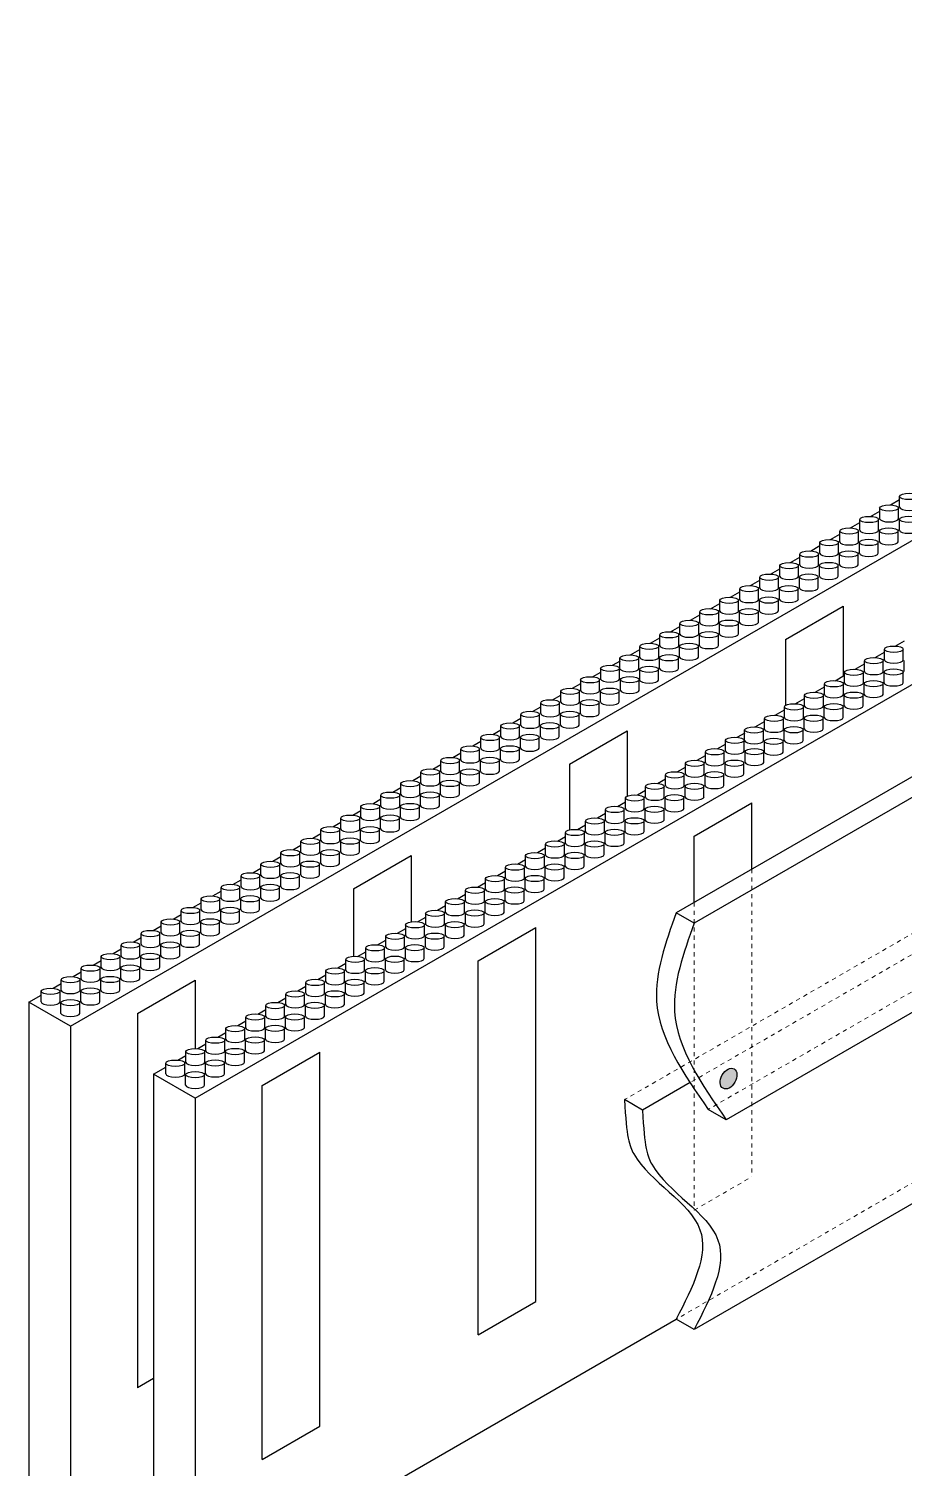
# Model space of a CAD drawing. Header units: inches. Extents: x 11.2 to 80.1, y 7.4 to 95.1.
# Drawn here: x 11.2 to 32.26, y 59.91 to 94.54 of the extents above; entities that cross this region are included whole.
import ezdxf

# ---------------------------------------------------------------- set-up
doc = ezdxf.new("R2010")
doc.units = ezdxf.units.IN
doc.header["$MEASUREMENT"] = 0
doc.linetypes.add('HIDDEN', pattern=[0.375, 0.25, -0.125])
doc.layers.add('A1 fine', color=251, linetype='Continuous', lineweight=5)
doc.layers.add('WALL HATCH', color=253, linetype='Continuous')

msp = doc.modelspace()

# ---------------------------------------------------------------- hatches: boundary and pattern name
at = {"layer": 'WALL HATCH', "ltscale": 0.15}
h = msp.add_hatch(color=256, dxfattribs=at)
edge = h.paths.add_edge_path()
edge.add_ellipse((28.035, 69.279), major_axis=(0.134, 0.233), ratio=0.652763, start_angle=0, end_angle=360)

# ---------------------------------------------------------------- linework, layer by layer
at = {"ltscale": 0.15}
for p, q in [((12.2, 70.54), (53.769, 94.54)), ((15.2, 68.808), (56.769, 92.808)), ((56.769, 90.586), (26.776, 73.269)), ((57.202, 90.336), (27.209, 73.019)), ((56.769, 84.911), (27.98, 68.29)), ((31.927, 83.084), (32.15, 83.213)), ((32.15, 83.028), (32.15, 83.287)), ((31.446, 82.806), (31.67, 82.935)), ((31.67, 82.75), (31.67, 83.009)), ((32.123, 82.75), (32.123, 83.009)), ((30.708, 82.195), (30.708, 82.454)), ((30.966, 82.529), (31.189, 82.658)), ((31.161, 82.195), (31.161, 82.454)), ((31.189, 82.473), (31.189, 82.732)), ((31.642, 82.473), (31.642, 82.732)), ((31.664, 82.199), (31.664, 82.458)), ((32.117, 82.199), (32.117, 82.458)), ((32.144, 82.476), (32.144, 82.735)), ((30.004, 81.974), (30.228, 82.103)), ((30.228, 81.918), (30.228, 82.177)), ((30.485, 82.251), (30.708, 82.38)), ((30.681, 81.918), (30.681, 82.177)), ((31.183, 81.921), (31.183, 82.18)), ((31.636, 81.921), (31.636, 82.18)), ((29.524, 81.696), (29.747, 81.825)), ((29.747, 81.64), (29.747, 81.899)), ((30.2, 81.64), (30.2, 81.899)), ((30.702, 81.644), (30.702, 81.903)), ((31.155, 81.644), (31.155, 81.903)), ((29.043, 81.419), (29.266, 81.548)), ((29.266, 81.363), (29.266, 81.622)), ((29.719, 81.363), (29.719, 81.622)), ((30.222, 81.366), (30.222, 81.625)), ((30.675, 81.366), (30.675, 81.625)), ((28.305, 80.808), (28.305, 81.067)), ((28.562, 81.141), (28.786, 81.27)), ((28.758, 80.808), (28.758, 81.067)), ((28.786, 81.085), (28.786, 81.344)), ((29.239, 81.085), (29.239, 81.344)), ((29.26, 80.811), (29.26, 81.07)), ((29.713, 80.811), (29.713, 81.07)), ((29.741, 81.089), (29.741, 81.348)), ((30.194, 81.089), (30.194, 81.348)), ((27.601, 80.586), (27.824, 80.715)), ((27.824, 80.53), (27.824, 80.789)), ((28.082, 80.864), (28.305, 80.993)), ((28.277, 80.53), (28.277, 80.789)), ((28.78, 80.534), (28.78, 80.793)), ((29.233, 80.534), (29.233, 80.793)), ((27.12, 80.309), (27.344, 80.438)), ((57.202, 80.558), (27.209, 63.241)), ((27.344, 80.253), (27.344, 80.512)), ((27.797, 80.253), (27.797, 80.512)), ((28.299, 80.256), (28.299, 80.515)), ((28.752, 80.256), (28.752, 80.515)), ((29.405, 79.848), (30.79, 80.648)), ((30.79, 80.648), (30.79, 78.964)), ((26.64, 80.031), (26.863, 80.16)), ((26.863, 79.975), (26.863, 80.234)), ((27.316, 79.975), (27.316, 80.234)), ((27.818, 79.979), (27.818, 80.238)), ((28.271, 79.979), (28.271, 80.238)), ((25.902, 79.42), (25.902, 79.679)), ((26.159, 79.754), (26.382, 79.883)), ((26.355, 79.42), (26.355, 79.679)), ((26.382, 79.698), (26.382, 79.957)), ((26.835, 79.698), (26.835, 79.957)), ((26.857, 79.424), (26.857, 79.683)), ((27.31, 79.424), (27.31, 79.683)), ((27.338, 79.701), (27.338, 79.96)), ((27.791, 79.701), (27.791, 79.96)), ((29.405, 79.848), (29.405, 78.257)), ((32.043, 79.687), (32.266, 79.816)), ((25.244, 79.226), (25.432, 79.334)), ((25.421, 79.143), (25.421, 79.402)), ((25.678, 79.476), (25.902, 79.605)), ((25.874, 79.143), (25.874, 79.402)), ((26.376, 79.146), (26.376, 79.405)), ((26.829, 79.146), (26.829, 79.405)), ((31.305, 79.076), (31.305, 79.335)), ((31.562, 79.409), (31.786, 79.538)), ((31.758, 79.076), (31.758, 79.335)), ((31.786, 79.353), (31.786, 79.612)), ((32.239, 79.353), (32.239, 79.612)), ((32.26, 79.079), (32.26, 79.338)), ((24.763, 78.948), (24.958, 79.06)), ((24.958, 78.894), (24.958, 79.153)), ((25.411, 78.894), (25.411, 79.153)), ((25.896, 78.869), (25.896, 79.128)), ((26.349, 78.869), (26.349, 79.128)), ((30.601, 78.854), (30.824, 78.983)), ((30.824, 78.798), (30.824, 79.057)), ((31.082, 79.132), (31.305, 79.261)), ((31.277, 78.798), (31.277, 79.057)), ((31.78, 78.802), (31.78, 79.061)), ((32.233, 78.802), (32.233, 79.061)), ((24.283, 78.671), (24.477, 78.783)), ((24.477, 78.616), (24.477, 78.875)), ((24.93, 78.616), (24.93, 78.875)), ((25.432, 78.62), (25.432, 78.879)), ((25.885, 78.62), (25.885, 78.879)), ((30.12, 78.577), (30.344, 78.706)), ((30.344, 78.521), (30.344, 78.779)), ((30.797, 78.521), (30.797, 78.779)), ((31.299, 78.524), (31.299, 78.783)), ((31.752, 78.524), (31.752, 78.783)), ((23.516, 78.061), (23.516, 78.32)), ((23.802, 78.393), (23.996, 78.505)), ((23.969, 78.061), (23.969, 78.32)), ((23.996, 78.339), (23.996, 78.598)), ((24.449, 78.339), (24.449, 78.598)), ((24.471, 78.065), (24.471, 78.324)), ((24.924, 78.065), (24.924, 78.324)), ((24.951, 78.342), (24.951, 78.601)), ((25.404, 78.342), (25.404, 78.601)), ((29.64, 78.299), (29.863, 78.428)), ((29.863, 78.243), (29.863, 78.502)), ((30.316, 78.243), (30.316, 78.502)), ((30.818, 78.247), (30.818, 78.506)), ((31.271, 78.247), (31.271, 78.506)), ((22.841, 77.838), (23.035, 77.95)), ((23.035, 77.784), (23.035, 78.043)), ((23.321, 78.116), (23.516, 78.228)), ((23.488, 77.784), (23.488, 78.043)), ((23.99, 77.787), (23.99, 78.046)), ((24.443, 77.787), (24.443, 78.046)), ((28.902, 77.688), (28.902, 77.947)), ((29.159, 78.022), (29.382, 78.151)), ((29.355, 77.688), (29.355, 77.947)), ((29.382, 77.966), (29.382, 78.224)), ((29.835, 77.966), (29.835, 78.224)), ((29.857, 77.692), (29.857, 77.951)), ((30.31, 77.692), (30.31, 77.951)), ((30.338, 77.969), (30.338, 78.228)), ((30.791, 77.969), (30.791, 78.228)), ((22.36, 77.561), (22.554, 77.673)), ((22.554, 77.506), (22.554, 77.765)), ((23.007, 77.506), (23.007, 77.765)), ((23.509, 77.51), (23.509, 77.769)), ((23.962, 77.51), (23.962, 77.769)), ((24.209, 76.848), (25.594, 77.648)), ((25.594, 77.648), (25.594, 76.076)), ((28.244, 77.494), (28.432, 77.602)), ((28.421, 77.411), (28.421, 77.669)), ((28.678, 77.744), (28.902, 77.873)), ((28.874, 77.411), (28.874, 77.669)), ((29.376, 77.414), (29.376, 77.673)), ((29.829, 77.414), (29.829, 77.673)), ((21.879, 77.283), (22.074, 77.395)), ((22.074, 77.229), (22.074, 77.488)), ((22.527, 77.229), (22.527, 77.488)), ((23.029, 77.232), (23.029, 77.491)), ((23.482, 77.232), (23.482, 77.491)), ((27.763, 77.216), (27.958, 77.328)), ((27.958, 77.162), (27.958, 77.421)), ((28.411, 77.162), (28.411, 77.421)), ((28.896, 77.137), (28.896, 77.396)), ((29.349, 77.137), (29.349, 77.396)), ((21.112, 76.674), (21.112, 76.933)), ((21.399, 77.005), (21.593, 77.118)), ((21.565, 76.674), (21.565, 76.933)), ((21.593, 76.951), (21.593, 77.21)), ((22.046, 76.951), (22.046, 77.21)), ((22.067, 76.677), (22.067, 76.936)), ((22.52, 76.677), (22.52, 76.936)), ((22.548, 76.955), (22.548, 77.214)), ((23.001, 76.955), (23.001, 77.214)), ((27.283, 76.939), (27.477, 77.051)), ((27.477, 76.884), (27.477, 77.143)), ((27.93, 76.884), (27.93, 77.143)), ((28.432, 76.888), (28.432, 77.147)), ((28.885, 76.888), (28.885, 77.147)), ((20.437, 76.45), (20.632, 76.563)), ((20.632, 76.396), (20.632, 76.655)), ((20.918, 76.728), (21.112, 76.84)), ((21.085, 76.396), (21.085, 76.655)), ((21.587, 76.4), (21.587, 76.659)), ((22.04, 76.4), (22.04, 76.659)), ((24.209, 76.848), (24.209, 75.262)), ((26.516, 76.329), (26.516, 76.588)), ((26.802, 76.661), (26.996, 76.773)), ((26.969, 76.329), (26.969, 76.588)), ((26.996, 76.607), (26.996, 76.866)), ((27.449, 76.607), (27.449, 76.866)), ((27.471, 76.333), (27.471, 76.592)), ((27.924, 76.333), (27.924, 76.592)), ((27.951, 76.61), (27.951, 76.869)), ((28.404, 76.61), (28.404, 76.869)), ((19.957, 76.173), (20.151, 76.285)), ((20.151, 76.119), (20.151, 76.378)), ((20.604, 76.119), (20.604, 76.378)), ((21.106, 76.122), (21.106, 76.381)), ((21.559, 76.122), (21.559, 76.381)), ((25.841, 76.106), (26.035, 76.218)), ((26.035, 76.052), (26.035, 76.311)), ((26.321, 76.383), (26.516, 76.496)), ((26.488, 76.052), (26.488, 76.311)), ((26.99, 76.055), (26.99, 76.314)), ((27.443, 76.055), (27.443, 76.314)), ((19.476, 75.895), (19.67, 76.008)), ((19.67, 75.841), (19.67, 76.1)), ((20.123, 75.841), (20.123, 76.1)), ((20.625, 75.845), (20.625, 76.104)), ((21.078, 75.845), (21.078, 76.104)), ((25.36, 75.828), (25.554, 75.941)), ((25.554, 75.774), (25.554, 76.033)), ((26.007, 75.774), (26.007, 76.033)), ((26.509, 75.778), (26.509, 76.037)), ((26.962, 75.778), (26.962, 76.037)), ((27.209, 75.116), (28.594, 75.916)), ((28.594, 74.319), (28.594, 75.916)), ((18.709, 75.286), (18.709, 75.545)), ((18.995, 75.618), (19.19, 75.73)), ((19.162, 75.286), (19.162, 75.545)), ((19.19, 75.564), (19.19, 75.823)), ((19.643, 75.564), (19.643, 75.823)), ((19.664, 75.29), (19.664, 75.549)), ((20.117, 75.29), (20.117, 75.549)), ((20.145, 75.567), (20.145, 75.826)), ((20.598, 75.567), (20.598, 75.826)), ((24.879, 75.551), (25.074, 75.663)), ((25.074, 75.497), (25.074, 75.756)), ((25.527, 75.497), (25.527, 75.756)), ((26.029, 75.5), (26.029, 75.759)), ((26.482, 75.5), (26.482, 75.759)), ((18.034, 75.063), (18.228, 75.175)), ((18.228, 75.009), (18.228, 75.268)), ((18.515, 75.34), (18.709, 75.453)), ((18.681, 75.009), (18.681, 75.268)), ((19.183, 75.012), (19.183, 75.271)), ((19.636, 75.012), (19.636, 75.271)), ((24.112, 74.942), (24.112, 75.201)), ((24.399, 75.273), (24.593, 75.386)), ((24.565, 74.942), (24.565, 75.201)), ((24.593, 75.219), (24.593, 75.478)), ((25.046, 75.219), (25.046, 75.478)), ((25.067, 74.945), (25.067, 75.204)), ((25.52, 74.945), (25.52, 75.204)), ((25.548, 75.223), (25.548, 75.482)), ((26.001, 75.223), (26.001, 75.482)), ((17.553, 74.785), (17.748, 74.898)), ((17.748, 74.731), (17.748, 74.99)), ((18.201, 74.731), (18.201, 74.99)), ((18.703, 74.735), (18.703, 74.994)), ((19.156, 74.735), (19.156, 74.994)), ((23.437, 74.718), (23.632, 74.831)), ((23.632, 74.664), (23.632, 74.923)), ((23.918, 74.996), (24.112, 75.108)), ((24.085, 74.664), (24.085, 74.923)), ((24.587, 74.668), (24.587, 74.927)), ((25.04, 74.668), (25.04, 74.927)), ((27.209, 73.519), (27.209, 75.116)), ((17.073, 74.508), (17.267, 74.62)), ((17.267, 74.454), (17.267, 74.713)), ((17.72, 74.454), (17.72, 74.713)), ((18.222, 74.457), (18.222, 74.716)), ((18.675, 74.457), (18.675, 74.716)), ((19.012, 73.848), (20.398, 74.648)), ((20.398, 74.648), (20.398, 73.049)), ((22.957, 74.441), (23.151, 74.553)), ((23.151, 74.387), (23.151, 74.646)), ((23.604, 74.387), (23.604, 74.646)), ((24.106, 74.39), (24.106, 74.649)), ((24.559, 74.39), (24.559, 74.649)), ((16.306, 73.899), (16.306, 74.158)), ((16.592, 74.23), (16.786, 74.343)), ((16.759, 73.899), (16.759, 74.158)), ((16.786, 74.176), (16.786, 74.435)), ((17.239, 74.176), (17.239, 74.435)), ((17.261, 73.902), (17.261, 74.161)), ((17.714, 73.902), (17.714, 74.161)), ((17.741, 74.18), (17.741, 74.439)), ((18.194, 74.18), (18.194, 74.439)), ((22.476, 74.163), (22.67, 74.276)), ((22.67, 74.109), (22.67, 74.368)), ((23.123, 74.109), (23.123, 74.368)), ((23.625, 74.113), (23.625, 74.372)), ((24.078, 74.113), (24.078, 74.372)), ((15.631, 73.675), (15.825, 73.787)), ((15.825, 73.621), (15.825, 73.88)), ((16.111, 73.953), (16.306, 74.065)), ((16.278, 73.621), (16.278, 73.88)), ((16.78, 73.625), (16.78, 73.884)), ((17.233, 73.625), (17.233, 73.884)), ((19.012, 73.848), (19.012, 72.222)), ((21.709, 73.554), (21.709, 73.813)), ((21.995, 73.886), (22.19, 73.998)), ((22.162, 73.554), (22.162, 73.813)), ((22.19, 73.832), (22.19, 74.091)), ((22.643, 73.832), (22.643, 74.091)), ((22.664, 73.558), (22.664, 73.817)), ((23.117, 73.558), (23.117, 73.817)), ((23.145, 73.835), (23.145, 74.094)), ((23.598, 73.835), (23.598, 74.094)), ((15.15, 73.398), (15.344, 73.51)), ((15.344, 73.344), (15.344, 73.603)), ((15.797, 73.344), (15.797, 73.603)), ((16.299, 73.347), (16.299, 73.606)), ((16.752, 73.347), (16.752, 73.606)), ((21.034, 73.331), (21.228, 73.443)), ((21.228, 73.277), (21.228, 73.536)), ((21.515, 73.608), (21.709, 73.72)), ((21.681, 73.277), (21.681, 73.536)), ((22.183, 73.28), (22.183, 73.539)), ((22.636, 73.28), (22.636, 73.539)), ((14.669, 73.12), (14.864, 73.232)), ((14.864, 73.066), (14.864, 73.325)), ((15.317, 73.066), (15.317, 73.325)), ((15.819, 73.07), (15.819, 73.329)), ((16.272, 73.07), (16.272, 73.329)), ((20.553, 73.053), (20.748, 73.165)), ((20.748, 72.999), (20.748, 73.258)), ((21.201, 72.999), (21.201, 73.258)), ((21.703, 73.003), (21.703, 73.262)), ((22.156, 73.003), (22.156, 73.262)), ((27.209, 73.019), (26.776, 73.269)), ((13.902, 72.511), (13.902, 72.77)), ((14.189, 72.843), (14.383, 72.955)), ((14.355, 72.511), (14.355, 72.77)), ((14.383, 72.789), (14.383, 73.048)), ((14.836, 72.789), (14.836, 73.048)), ((14.857, 72.515), (14.857, 72.774)), ((15.31, 72.515), (15.31, 72.774)), ((15.338, 72.792), (15.338, 73.051)), ((15.791, 72.792), (15.791, 73.051)), ((20.073, 72.776), (20.267, 72.888)), ((20.267, 72.722), (20.267, 72.981)), ((20.72, 72.722), (20.72, 72.981)), ((21.222, 72.725), (21.222, 72.984)), ((21.675, 72.725), (21.675, 72.984)), ((22.012, 72.116), (23.398, 72.916)), ((23.398, 63.916), (23.398, 72.916)), ((13.227, 72.288), (13.422, 72.4)), ((13.422, 72.234), (13.422, 72.493)), ((13.708, 72.565), (13.902, 72.677)), ((13.875, 72.234), (13.875, 72.493)), ((14.377, 72.237), (14.377, 72.496)), ((14.83, 72.237), (14.83, 72.496)), ((19.306, 72.167), (19.306, 72.426)), ((19.592, 72.498), (19.786, 72.61)), ((19.759, 72.167), (19.759, 72.426)), ((19.786, 72.444), (19.786, 72.703)), ((20.239, 72.444), (20.239, 72.703)), ((20.261, 72.17), (20.261, 72.429)), ((20.714, 72.17), (20.714, 72.429)), ((20.741, 72.448), (20.741, 72.707)), ((21.194, 72.448), (21.194, 72.707)), ((12.747, 72.01), (12.941, 72.122)), ((12.941, 71.956), (12.941, 72.215)), ((13.394, 71.956), (13.394, 72.215)), ((13.896, 71.96), (13.896, 72.219)), ((14.349, 71.96), (14.349, 72.219)), ((18.631, 71.943), (18.825, 72.055)), ((18.825, 71.889), (18.825, 72.148)), ((19.111, 72.221), (19.306, 72.333)), ((19.278, 71.889), (19.278, 72.148)), ((19.78, 71.893), (19.78, 72.152)), ((20.233, 71.893), (20.233, 72.152)), ((22.012, 63.116), (22.012, 72.116)), ((12.266, 71.733), (12.46, 71.845)), ((12.46, 71.679), (12.46, 71.937)), ((12.913, 71.679), (12.913, 71.937)), ((13.415, 71.682), (13.415, 71.941)), ((13.868, 71.682), (13.868, 71.941)), ((18.15, 71.666), (18.344, 71.778)), ((18.344, 71.612), (18.344, 71.871)), ((18.797, 71.612), (18.797, 71.871)), ((19.299, 71.615), (19.299, 71.874)), ((19.752, 71.615), (19.752, 71.874)), ((11.499, 71.124), (11.499, 71.382)), ((11.785, 71.455), (11.98, 71.567)), ((11.952, 71.124), (11.952, 71.382)), ((11.98, 71.401), (11.98, 71.66)), ((12.433, 71.401), (12.433, 71.66)), ((12.454, 71.127), (12.454, 71.386)), ((12.907, 71.127), (12.907, 71.386)), ((12.935, 71.405), (12.935, 71.664)), ((13.388, 71.405), (13.388, 71.664)), ((13.816, 70.848), (15.202, 71.648)), ((15.202, 71.648), (15.202, 70.003)), ((17.669, 71.388), (17.864, 71.5)), ((17.864, 71.334), (17.864, 71.593)), ((18.317, 71.334), (18.317, 71.593)), ((18.819, 71.338), (18.819, 71.597)), ((19.272, 71.338), (19.272, 71.597)), ((11.2, 71.117), (11.499, 71.29)), ((11.2, 71.117), (11.2, 59.117)), ((12.2, 70.54), (11.2, 71.117)), ((11.973, 70.85), (11.973, 71.109)), ((12.426, 70.85), (12.426, 71.109)), ((16.902, 70.779), (16.902, 71.038)), ((17.189, 71.111), (17.383, 71.223)), ((17.355, 70.779), (17.355, 71.038)), ((17.383, 71.057), (17.383, 71.315)), ((17.836, 71.057), (17.836, 71.315)), ((17.857, 70.783), (17.857, 71.042)), ((18.31, 70.783), (18.31, 71.042)), ((18.338, 71.06), (18.338, 71.319)), ((18.791, 71.06), (18.791, 71.319)), ((13.816, 70.848), (13.816, 61.842)), ((16.227, 70.556), (16.422, 70.668)), ((16.422, 70.502), (16.422, 70.76)), ((16.708, 70.833), (16.902, 70.945)), ((16.875, 70.502), (16.875, 70.76)), ((17.377, 70.505), (17.377, 70.764)), ((17.83, 70.505), (17.83, 70.764)), ((12.2, 70.54), (12.2, 58.54)), ((15.747, 70.278), (15.941, 70.39)), ((15.941, 70.224), (15.941, 70.483)), ((16.394, 70.224), (16.394, 70.483)), ((16.896, 70.228), (16.896, 70.487)), ((17.349, 70.228), (17.349, 70.487)), ((15.266, 70.001), (15.46, 70.113)), ((15.46, 69.947), (15.46, 70.205)), ((15.913, 69.947), (15.913, 70.205)), ((16.415, 69.95), (16.415, 70.209)), ((16.868, 69.95), (16.868, 70.209)), ((14.499, 69.392), (14.499, 69.65)), ((14.785, 69.723), (14.98, 69.835)), ((14.952, 69.392), (14.952, 69.65)), ((14.98, 69.669), (14.98, 69.928)), ((15.433, 69.669), (15.433, 69.928)), ((15.454, 69.395), (15.454, 69.654)), ((15.907, 69.395), (15.907, 69.654)), ((15.935, 69.673), (15.935, 69.931)), ((16.388, 69.673), (16.388, 69.931)), ((16.816, 69.116), (18.202, 69.916)), ((18.202, 60.916), (18.202, 69.916)), ((14.2, 69.385), (14.499, 69.558)), ((14.2, 69.385), (14.2, 57.385)), ((15.2, 68.808), (14.2, 69.385)), ((14.973, 69.118), (14.973, 69.376)), ((15.426, 69.118), (15.426, 69.376)), ((16.816, 60.116), (16.816, 69.116)), ((27.108, 69.183), (25.965, 68.523)), ((15.2, 68.808), (15.2, 56.808)), ((25.965, 68.523), (25.532, 68.773)), ((27.98, 68.29), (27.547, 68.54)), ((22.012, 63.116), (23.398, 63.916)), ((15.2, 56.808), (26.776, 63.491)), ((27.209, 63.241), (26.776, 63.491)), ((13.816, 61.848), (14.2, 62.069)), ((16.816, 60.116), (18.202, 60.916))]:
    msp.add_line(p, q, dxfattribs=at)
for centre in [(32.377, 83.287), (31.416, 82.732), (31.896, 83.009), (32.371, 82.735), (30.935, 82.454), (31.89, 82.458), (30.454, 82.177), (31.409, 82.18), (29.974, 81.899), (30.929, 81.903), (29.012, 81.344), (29.493, 81.622), (29.967, 81.348), (30.448, 81.625), (28.532, 81.067), (29.487, 81.07), (28.051, 80.789), (29.006, 80.793), (27.57, 80.512), (28.525, 80.515), (26.609, 79.957), (27.09, 80.234), (27.564, 79.96), (28.045, 80.238), (26.128, 79.679), (27.083, 79.683), (32.012, 79.612), (25.648, 79.402), (26.603, 79.405), (31.532, 79.335), (25.184, 79.153), (26.122, 79.128), (31.051, 79.057), (32.006, 79.061), (24.223, 78.598), (24.703, 78.875), (25.178, 78.601), (25.659, 78.879), (30.57, 78.779), (31.525, 78.783), (23.742, 78.32), (24.697, 78.324), (29.609, 78.224), (30.09, 78.502), (30.564, 78.228), (31.045, 78.506), (23.261, 78.043), (24.217, 78.046), (29.128, 77.947), (30.083, 77.951), (22.781, 77.765), (23.736, 77.769), (28.648, 77.669), (29.603, 77.673), (21.819, 77.21), (22.3, 77.488), (22.775, 77.214), (23.255, 77.491), (28.184, 77.421), (29.122, 77.396), (21.339, 76.933), (22.294, 76.936), (27.223, 76.866), (27.703, 77.143), (28.178, 76.869), (28.659, 77.147), (20.858, 76.655), (21.813, 76.659), (26.742, 76.588), (27.697, 76.592), (20.377, 76.378), (21.333, 76.381), (26.261, 76.311), (27.217, 76.314), (19.416, 75.823), (19.897, 76.1), (20.371, 75.826), (20.852, 76.104), (25.781, 76.033), (26.736, 76.037), (18.935, 75.545), (19.891, 75.549), (24.819, 75.478), (25.3, 75.756), (25.775, 75.482), (26.255, 75.759), (18.455, 75.268), (19.41, 75.271), (24.339, 75.201), (25.294, 75.204), (17.974, 74.99), (18.929, 74.994), (23.858, 74.923), (24.813, 74.927), (17.013, 74.435), (17.493, 74.713), (17.968, 74.439), (18.449, 74.716), (23.377, 74.646), (24.333, 74.649), (16.532, 74.158), (17.487, 74.161), (22.416, 74.091), (22.897, 74.368), (23.371, 74.094), (23.852, 74.372), (16.051, 73.88), (17.007, 73.884), (21.935, 73.813), (22.891, 73.817), (15.571, 73.603), (16.526, 73.606), (21.455, 73.536), (22.41, 73.539), (14.609, 73.048), (15.09, 73.325), (15.565, 73.051), (16.045, 73.329), (20.974, 73.258), (21.929, 73.262), (14.129, 72.77), (15.084, 72.774), (20.013, 72.703), (20.493, 72.981), (20.968, 72.707), (21.449, 72.984), (13.648, 72.493), (14.603, 72.496), (19.532, 72.426), (20.487, 72.429), (13.167, 72.215), (14.123, 72.219), (19.051, 72.148), (20.007, 72.152), (12.206, 71.66), (12.687, 71.937), (13.161, 71.664), (13.642, 71.941), (18.571, 71.871), (19.526, 71.874), (11.725, 71.382), (12.681, 71.386), (17.609, 71.315), (18.09, 71.593), (18.565, 71.319), (19.045, 71.597), (12.2, 71.109), (17.129, 71.038), (18.084, 71.042), (16.648, 70.76), (17.603, 70.764), (16.167, 70.483), (17.123, 70.487), (15.206, 69.928), (15.687, 70.205), (16.161, 69.931), (16.642, 70.209), (14.725, 69.65), (15.681, 69.654), (15.2, 69.376)]:
    msp.add_ellipse(centre, major_axis=(0.227, 0), ratio=0.333333, dxfattribs=at)
for centre in [(32.377, 83.028), (31.416, 82.473), (31.896, 82.75), (32.371, 82.476), (30.935, 82.195), (31.89, 82.199), (30.454, 81.918), (31.409, 81.921), (29.974, 81.64), (30.929, 81.644), (29.012, 81.085), (29.493, 81.363), (29.967, 81.089), (30.448, 81.366), (28.532, 80.808), (29.487, 80.811), (28.051, 80.53), (29.006, 80.534), (27.57, 80.253), (28.525, 80.256), (26.609, 79.698), (27.09, 79.975), (27.564, 79.701), (28.045, 79.979), (26.128, 79.42), (27.083, 79.424), (32.012, 79.353), (25.648, 79.143), (26.603, 79.146), (31.532, 79.076), (25.184, 78.894), (26.122, 78.869), (31.051, 78.798), (32.006, 78.802), (24.223, 78.339), (24.703, 78.616), (25.178, 78.342), (25.659, 78.62), (30.57, 78.521), (31.525, 78.524), (23.742, 78.061), (24.697, 78.065), (29.609, 77.966), (30.09, 78.243), (30.564, 77.969), (31.045, 78.247), (23.261, 77.784), (24.217, 77.787), (29.128, 77.688), (30.083, 77.692), (22.781, 77.506), (23.736, 77.51), (28.648, 77.411), (29.603, 77.414), (21.819, 76.951), (22.3, 77.229), (22.775, 76.955), (23.255, 77.232), (28.184, 77.162), (29.122, 77.137), (21.339, 76.674), (22.294, 76.677), (27.223, 76.607), (27.703, 76.884), (28.178, 76.61), (28.659, 76.888), (20.858, 76.396), (21.813, 76.4), (26.742, 76.329), (27.697, 76.333), (20.377, 76.119), (21.333, 76.122), (26.261, 76.052), (27.217, 76.055), (19.416, 75.564), (19.897, 75.841), (20.371, 75.567), (20.852, 75.845), (25.781, 75.774), (26.736, 75.778), (18.935, 75.286), (19.891, 75.29), (24.819, 75.219), (25.3, 75.497), (25.775, 75.223), (26.255, 75.5), (18.455, 75.009), (19.41, 75.012), (24.339, 74.942), (25.294, 74.945), (17.974, 74.731), (18.929, 74.735), (23.858, 74.664), (24.813, 74.668), (17.013, 74.176), (17.493, 74.454), (17.968, 74.18), (18.449, 74.457), (23.377, 74.387), (24.333, 74.39), (16.532, 73.899), (17.487, 73.902), (22.416, 73.832), (22.897, 74.109), (23.371, 73.835), (23.852, 74.113), (16.051, 73.621), (17.007, 73.625), (21.935, 73.554), (22.891, 73.558), (15.571, 73.344), (16.526, 73.347), (21.455, 73.277), (22.41, 73.28), (14.609, 72.789), (15.09, 73.066), (15.565, 72.792), (16.045, 73.07), (20.974, 72.999), (21.929, 73.003), (14.129, 72.511), (15.084, 72.515), (20.013, 72.444), (20.493, 72.722), (20.968, 72.448), (21.449, 72.725), (13.648, 72.234), (14.603, 72.237), (19.532, 72.167), (20.487, 72.17), (13.167, 71.956), (14.123, 71.96), (19.051, 71.889), (20.007, 71.893), (12.206, 71.401), (12.687, 71.679), (13.161, 71.405), (13.642, 71.682), (18.571, 71.612), (19.526, 71.615), (11.725, 71.124), (12.681, 71.127), (17.609, 71.057), (18.09, 71.334), (18.565, 71.06), (19.045, 71.338), (12.2, 70.85), (17.129, 70.779), (18.084, 70.783), (16.648, 70.502), (17.603, 70.505), (16.167, 70.224), (17.123, 70.228), (15.206, 69.669), (15.687, 69.947), (16.161, 69.673), (16.642, 69.95), (14.725, 69.392), (15.681, 69.395), (15.2, 69.118)]:
    msp.add_ellipse(centre, major_axis=(0.227, 0), ratio=0.333333, start_param=3.141593, end_param=6.283185, dxfattribs=at)
for points, knots in [([(26.776, 73.269), (26.517, 72.55), (25.915, 70.876), (26.955, 69.389), (27.547, 68.54)], [0, 0, 0, 0, 2.175572, 5.062967, 5.062967, 5.062967, 5.062967]), ([(27.209, 73.019), (26.95, 72.3), (26.348, 70.626), (27.388, 69.139), (27.98, 68.29)], [0, 0, 0, 0, 2.175572, 5.062967, 5.062967, 5.062967, 5.062967]), ([(25.532, 68.773), (25.58, 67.861), (25.884, 66.913), (27.995, 65.872), (27.17, 64.262), (26.776, 63.491)], [5.289158, 5.289158, 5.289158, 5.289158, 5.954108, 8.375659, 10.603685, 10.603685, 10.603685, 10.603685]), ([(25.965, 68.523), (26.013, 67.611), (26.317, 66.663), (28.428, 65.622), (27.603, 64.012), (27.209, 63.241)], [5.289158, 5.289158, 5.289158, 5.289158, 5.954108, 8.375659, 10.603685, 10.603685, 10.603685, 10.603685])]:
    msp.add_open_spline(points, degree=3, knots=knots, dxfattribs=at)
at = {"layer": 'A1 fine', "linetype": 'HIDDEN', "ltscale": 0.15}
for p, q in [((56.769, 86.808), (25.532, 68.773)), ((57.202, 86.558), (27.108, 69.183)), ((56.336, 85.161), (27.547, 68.54)), ((56.769, 80.808), (26.776, 63.491)), ((28.594, 74.319), (28.594, 66.916)), ((27.209, 73.519), (27.209, 66.116)), ((27.209, 66.116), (28.594, 66.916))]:
    msp.add_line(p, q, dxfattribs=at)
at = {"layer": 'WALL HATCH', "ltscale": 0.15}
msp.add_ellipse((28.035, 69.279), major_axis=(0.134, 0.233), ratio=0.652763, dxfattribs=at)

doc.saveas('drawing.dxf')
